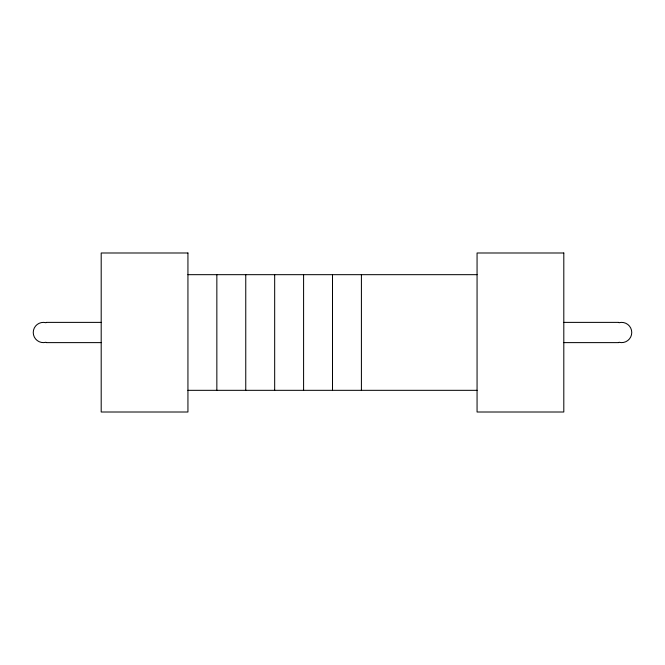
<?xml version="1.0" encoding="UTF-8"?>
<svg xmlns="http://www.w3.org/2000/svg" width="665" height="665" viewBox="0 0 665 665"><rect width="100%" height="100%" fill="white"/><g stroke="black" fill="none" stroke-linecap="round" stroke-linejoin="round"><path stroke-width="1" d="M187.937 274.67L477.063 274.67M46.334 322.384L101.196 322.384M563.804 322.384L618.666 322.384M46.334 342.616L101.196 342.616M563.804 342.616L618.666 342.616M187.937 390.33L477.063 390.33M361.411 274.67L361.411 390.33M332.5 274.67L332.5 390.33M303.589 274.67L303.589 390.33M274.67 274.67L274.67 390.33M245.759 274.67L245.759 390.33M216.848 274.67L216.848 390.33M45.985 342.276A10.116 10.116 0 0 1 33.25 332.5A10.116 10.116 0 0 1 45.985 322.725M619.015 322.725A10.116 10.116 0 0 1 631.75 332.5A10.116 10.116 0 0 1 619.015 342.276M187.937 252.991L101.196 252.991L101.196 412.009L187.937 412.009L187.937 252.991M563.804 252.991L477.063 252.991L477.063 412.009L563.804 412.009L563.804 252.991"/></g></svg>
